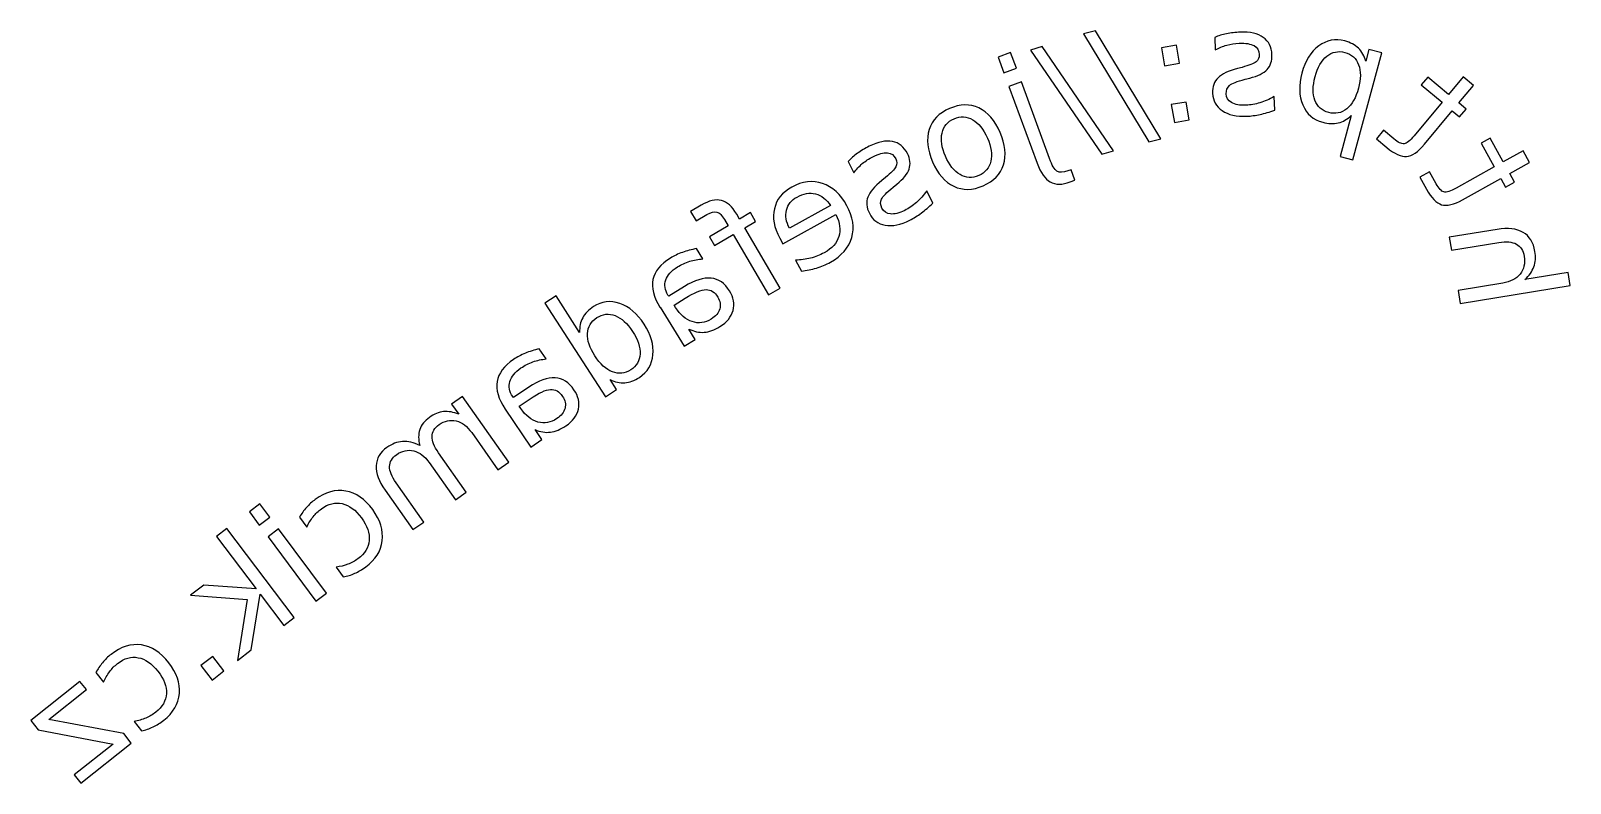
# Model space of a CAD drawing. Extents: x 0 to 22.2, y 0 to 10.8.
import ezdxf

# ---------------------------------------------------------------- set-up
doc = ezdxf.new("R2010")
doc.units = 0
doc.layers.add('Layer_1', color=7, linetype='CONTINUOUS')

msp = doc.modelspace()

# ---------------------------------------------------------------- linework, layer by layer
at = {"layer": 'Layer_1', "color": 7}
for points in [[(15.350507, 10.84837), (15.180017, 10.80597), (16.121697, 9.24787), (16.292197, 9.29027)], [(14.127587, 10.53494), (13.949047, 10.46944), (14.031947, 10.24335), (14.210497, 10.30885)], [(14.581057, 10.62177), (14.413257, 10.56967), (15.442067, 9.06767), (15.609867, 9.11977)], [(16.518197, 10.6407), (16.303317, 10.6036), (16.348017, 10.34492), (16.562907, 10.38202)], [(16.659917, 9.82087), (16.445027, 9.78377), (16.489727, 9.52509), (16.704617, 9.56229)], [(13.311807, 9.58031)], [(10.799277, 7.86031)], [(21.142787, 7.98491)], [(7.913727, 6.49907)], [(8.677257, 6.5122)], [(6.841217, 5.39464)], [(5.609597, 4.87038)], [(3.303997, 4.02804), (3.151467, 3.91446), (3.295287, 3.72132), (3.447817, 3.83489)], [(3.874477, 3.83576)], [(2.828367, 3.67342), (2.675927, 3.55801), (3.249287, 2.80077), (2.495577, 2.85627), (2.301947, 2.70965), (3.118307, 2.64845), (2.980097, 1.77118), (3.177857, 1.92091), (3.305437, 2.72662), (3.646697, 2.2759), (3.799137, 2.39132)], [(3.573127, 3.66662), (3.420597, 3.55304), (4.111937, 2.62461), (4.264457, 2.73819)], [(2.625607, 1.82824), (2.452807, 1.69521), (2.612947, 1.48719), (2.785747, 1.62022)], [(0.939707, 1.59528)], [(0.706697, 1.46822), (-0.000003, 0.90561), (0.108137, 0.76977), (1.185877, 0.56431), (0.626327, 0.11886), (0.720927, 0), (1.447847, 0.5787), (1.339697, 0.71454), (0.261967, 0.92), (0.801297, 1.34936)]]:
    msp.add_lwpolyline(points, close=True, dxfattribs=at)
for points in [[(17.071977, 10.75281), (17.072357, 10.7529)], [(17.072357, 10.7529), (17.079357, 10.5732)], [(19.038287, 9.62876), (18.878307, 9.03605), (19.062907, 8.98625), (19.479287, 10.52888), (19.294687, 10.57868), (19.248887, 10.40905)], [(17.465497, 10.32121), (17.400997, 10.30421)], [(14.282737, 10.11187), (14.104197, 10.04637), (14.509867, 8.94019)], [(14.688347, 9.00604), (14.282737, 10.11187)], [(17.509877, 10.14912), (17.575377, 10.16712)], [(18.518687, 10.18755), (18.518957, 10.18751)], [(20.653144, 10.18381), (20.443027, 9.93108), (20.141827, 10.1815), (20.047327, 10.06786), (20.348527, 9.81744), (19.946797, 9.33424)], [(20.093827, 9.212), (20.495556, 9.6952), (20.602845, 9.606), (20.697335, 9.71964), (20.590046, 9.80884), (20.800163, 10.06156), (20.653144, 10.18381)], [(17.935987, 9.70414), (17.927987, 9.90037)], [(13.247637, 9.72762), (13.247587, 9.72821)], [(19.038277, 9.62895), (19.038287, 9.62876)], [(19.653737, 9.28891), (19.503537, 9.41379), (19.401777, 9.2914), (19.551987, 9.16652)], [(21.51877, 9.11604), (21.231359, 8.95662), (21.041362, 9.29917), (20.912118, 9.22747), (21.102114, 8.88493), (20.552599, 8.58013)], [(20.645431, 8.41294), (21.194947, 8.71774), (21.262627, 8.59573), (21.391871, 8.66743), (21.324191, 8.78945), (21.611602, 8.94887), (21.51877, 9.11604)], [(11.787017, 8.96342), (11.787487, 8.96335)], [(11.787487, 8.96335), (11.867987, 8.80252)], [(12.323327, 8.7324), (12.271527, 8.6903)], [(14.988137, 8.66864), (15.056037, 8.69354), (15.000537, 8.84492), (14.952937, 8.82752)], [(20.263027, 8.64406), (20.168327, 8.81488), (20.029137, 8.73768), (20.123937, 8.56686)], [(12.435197, 8.59428), (12.487397, 8.63778)], [(13.006547, 8.36469), (12.918647, 8.5403)], [(9.667587, 8.33379), (9.512537, 8.24307)], [(9.512537, 8.24307), (9.592437, 8.10664), (9.749377, 8.19854)], [(10.002467, 8.12638), (10.054167, 8.03808), (9.783967, 7.87977), (9.858667, 7.75225), (10.128867, 7.91056), (10.639317, 7.03933), (10.804297, 7.13593), (10.293847, 8.00717), (10.450787, 8.09907), (10.376087, 8.22659), (10.219137, 8.13469), (10.178337, 8.20419)], [(11.533287, 8.32715), (10.938887, 8.00099)], [(10.799227, 7.86037), (10.844127, 7.77887), (11.610047, 8.20063)], [(21.142775, 7.985), (20.453267, 7.87226), (20.483957, 7.68458), (21.167345, 7.79633)], [(9.691997, 7.55872), (9.599897, 7.70836)], [(11.025167, 7.54223), (11.111867, 7.3847)], [(21.224509, 7.20973), (20.57886, 7.10416), (20.60971, 6.91547), (22.196804, 7.17498), (22.165954, 7.36367), (21.543764, 7.26194)], [(9.424757, 7.16119), (9.197657, 7.02145), (9.187657, 7.03735)], [(7.913667, 6.49904), (7.573107, 7.02468), (7.413507, 6.92127), (8.287957, 5.57162), (8.447557, 5.67503), (8.353157, 5.82075)], [(9.297957, 6.8586), (9.275757, 6.8947), (9.436797, 6.99379)], [(9.072247, 6.8619), (9.072577, 6.86192)], [(9.072577, 6.86192), (9.418657, 6.29944), (9.580627, 6.39914), (9.488527, 6.54878)], [(7.430637, 6.11729), (7.332237, 6.26286)], [(6.357667, 5.05446), (6.735037, 4.52004), (6.891227, 4.63033), (6.223517, 5.5759), (6.067337, 5.46561), (6.171067, 5.31871)], [(7.180367, 5.70868), (6.959437, 5.55938), (6.949037, 5.57478)], [(6.841247, 5.39462), (7.211037, 4.84743), (7.368597, 4.95391), (7.270197, 5.09948)], [(7.066547, 5.40094), (7.042847, 5.43604), (7.199497, 5.54192)], [(5.745617, 4.62223), (6.122987, 4.08781), (6.279177, 4.1981), (5.879747, 4.76375)], [(5.107937, 4.22634), (5.510947, 3.65562), (5.667127, 3.76591), (5.267697, 4.33156)], [(3.874457, 3.83575), (3.979447, 3.6923)], [(4.401867, 3.11519), (4.505627, 2.97341)], [(0.939667, 1.59532), (1.049147, 1.45527)], [(1.489597, 0.89173), (1.597807, 0.75331)]]:
    msp.add_lwpolyline(points, dxfattribs=at)
for points in [[(17.241637, 10.80591), (17.180104, 10.793177), (17.12355, 10.775477), (17.071977, 10.75281)], [(17.439337, 10.82901), (17.369104, 10.826343), (17.303204, 10.818643), (17.241637, 10.80591)], [(17.244287, 10.6416), (17.30162, 10.6576), (17.361257, 10.6668), (17.423197, 10.6692)], [(17.423197, 10.6692), (17.517524, 10.672533), (17.588997, 10.6608), (17.637617, 10.634)], [(17.771167, 10.75281), (17.69178, 10.809077), (17.58117, 10.834477), (17.439337, 10.82901)], [(17.896507, 10.50525), (17.892507, 10.614037), (17.850727, 10.696557), (17.771167, 10.75281)], [(18.944717, 10.70204), (18.809017, 10.738707), (18.68438, 10.71454), (18.570807, 10.62954)], [(19.143057, 10.59605), (19.092657, 10.64465), (19.026544, 10.67998), (18.944717, 10.70204)], [(17.079357, 10.5732), (17.132024, 10.6028), (17.187, 10.6256), (17.244287, 10.6416)], [(17.637617, 10.634), (17.68555, 10.606867), (17.710617, 10.56439), (17.712817, 10.50657)], [(17.712817, 10.50657), (17.714817, 10.462503), (17.699284, 10.427083), (17.666217, 10.40031)], [(17.826107, 10.29052), (17.87644, 10.344187), (17.899907, 10.415763), (17.896507, 10.50525)], [(18.570807, 10.62954), (18.456574, 10.544753), (18.375757, 10.414553), (18.328357, 10.23894)], [(18.518957, 10.18751), (18.555424, 10.322543), (18.611914, 10.42077), (18.688427, 10.48219)], [(18.688427, 10.48219), (18.764467, 10.544457), (18.851047, 10.56249), (18.948167, 10.53629)], [(18.948167, 10.53629), (19.045287, 10.51009), (19.111374, 10.45086), (19.146427, 10.3586)], [(19.248887, 10.40905), (19.228287, 10.48599), (19.19301, 10.548323), (19.143057, 10.59605)], [(17.400997, 10.30421), (17.267164, 10.270077), (17.173034, 10.225437), (17.118607, 10.17029)], [(17.666217, 10.40031), (17.633417, 10.374243), (17.56651, 10.347877), (17.465497, 10.32121)], [(17.575377, 10.16712), (17.692164, 10.196453), (17.77574, 10.237587), (17.826107, 10.29052)], [(18.328357, 10.23894), (18.280957, 10.06332), (18.28529, 9.910137), (18.341357, 9.77939)], [(19.146427, 10.3586), (19.18096, 10.267193), (19.17996, 10.153973), (19.143427, 10.01894)], [(17.118607, 10.17029), (17.063474, 10.115757), (17.037707, 10.041333), (17.041307, 9.94702)], [(17.236587, 9.94002), (17.234587, 9.991687), (17.25062, 10.031953), (17.284687, 10.06082)], [(17.284687, 10.06082), (17.31802, 10.089687), (17.393084, 10.11912), (17.509877, 10.14912)], [(18.516687, 9.84662), (18.48162, 9.938867), (18.482287, 10.05251), (18.518687, 10.18755)], [(19.143427, 10.01894), (19.10696, 9.8839), (19.050714, 9.78525), (18.974687, 9.72299)], [(13.670207, 9.73562), (13.540807, 9.79662), (13.39995, 9.793953), (13.247637, 9.72762)], [(17.041307, 9.94702), (17.045307, 9.839613), (17.09126, 9.75622), (17.179167, 9.69684)], [(17.313887, 9.81267), (17.264487, 9.841803), (17.23872, 9.884253), (17.236587, 9.94002)], [(17.522187, 9.77517), (17.43268, 9.771837), (17.363247, 9.784337), (17.313887, 9.81267)], [(17.723577, 9.80977), (17.656104, 9.789237), (17.588974, 9.777703), (17.522187, 9.77517)], [(17.927987, 9.90037), (17.85916, 9.86117), (17.791024, 9.83097), (17.723577, 9.80977)], [(18.341357, 9.77939), (18.396757, 9.648823), (18.492304, 9.565227), (18.627997, 9.5286)], [(18.714217, 9.67019), (18.617097, 9.69639), (18.551254, 9.7552), (18.516687, 9.84662)], [(13.247587, 9.72821), (13.095907, 9.662343), (12.99818, 9.561313), (12.954407, 9.42512)], [(13.139087, 9.37347), (13.161354, 9.471017), (13.218927, 9.539963), (13.311807, 9.58031)], [(13.311787, 9.58032), (13.405327, 9.62092), (13.49519, 9.616387), (13.581377, 9.56672)], [(13.581377, 9.56672), (13.66729, 9.517653), (13.737827, 9.429597), (13.792987, 9.30255)], [(13.976967, 9.38206), (13.90122, 9.556493), (13.798967, 9.674347), (13.670207, 9.73562)], [(17.179167, 9.69684), (17.26626, 9.63744), (17.384167, 9.610607), (17.532887, 9.61634)], [(17.532887, 9.61634), (17.594887, 9.619007), (17.659367, 9.627673), (17.726327, 9.64234)], [(17.726327, 9.64234), (17.79266, 9.656607), (17.862547, 9.677207), (17.935987, 9.70414)], [(18.974687, 9.72299), (18.89816, 9.66159), (18.811337, 9.64399), (18.714217, 9.67019)], [(18.852467, 9.5196), (18.9198, 9.5364), (18.981737, 9.57285), (19.038277, 9.62895)], [(12.954407, 9.42512), (12.910607, 9.288927), (12.926607, 9.133617), (13.002407, 8.95919)], [(13.187187, 9.03945), (13.132587, 9.165217), (13.116554, 9.276557), (13.139087, 9.37347)], [(14.025867, 8.91654), (14.068734, 9.053087), (14.052434, 9.20826), (13.976967, 9.38206)], [(18.627997, 9.5286), (18.709824, 9.506533), (18.784647, 9.503533), (18.852467, 9.5196)], [(19.946797, 9.33424), (19.886464, 9.261653), (19.8379, 9.223177), (19.801107, 9.21881)], [(12.090157, 9.18444), (12.02729, 9.152973), (11.97045, 9.118753), (11.919637, 9.08178)], [(12.423857, 9.25204), (12.328324, 9.270507), (12.21709, 9.247973), (12.090157, 9.18444)], [(12.640217, 9.07831), (12.591484, 9.17567), (12.519364, 9.23358), (12.423857, 9.25204)], [(13.792987, 9.30255), (13.84812, 9.175517), (13.864754, 9.06368), (13.842887, 8.96704)], [(19.551987, 9.16652), (19.66484, 9.0727), (19.760124, 9.028877), (19.837837, 9.03505)], [(19.801107, 9.21881), (19.763774, 9.21481), (19.71465, 9.238177), (19.653737, 9.28891)], [(19.837837, 9.03505), (19.91599, 9.041783), (20.00132, 9.100767), (20.093827, 9.212)], [(11.919637, 9.08178), (11.86877, 9.04478), (11.824564, 9.005327), (11.787017, 8.96342)], [(11.867987, 8.80252), (11.90372, 8.851187), (11.94438, 8.894647), (11.989967, 8.9329)], [(11.989967, 8.9329), (12.035567, 8.9711), (12.086094, 9.0041), (12.141547, 9.0319)], [(12.141547, 9.0319), (12.225967, 9.074167), (12.29591, 9.092967), (12.351377, 9.0883)], [(12.473497, 8.88728), (12.45443, 8.850013), (12.404374, 8.798387), (12.323327, 8.7324)], [(12.351377, 9.0883), (12.406244, 9.083633), (12.446617, 9.0553), (12.472497, 9.0033)], [(12.472497, 9.0033), (12.49223, 8.963833), (12.492564, 8.92516), (12.473497, 8.88728)], [(12.664817, 8.85369), (12.68855, 8.923337), (12.68035, 8.99821), (12.640217, 9.07831)], [(13.002407, 8.95919), (13.07788, 8.785383), (13.180454, 8.667667), (13.310127, 8.60604)], [(13.398807, 8.77528), (13.31262, 8.825013), (13.24208, 8.91307), (13.187187, 9.03945)], [(13.842887, 8.96704), (13.820087, 8.87076), (13.761607, 8.802173), (13.667447, 8.76128)], [(13.731737, 8.61304), (13.88405, 8.679173), (13.982094, 8.78034), (14.025867, 8.91654)], [(14.509867, 8.94019), (14.560667, 8.801757), (14.62396, 8.711217), (14.699747, 8.66857)], [(14.796747, 8.82452), (14.760747, 8.846587), (14.724614, 8.907093), (14.688347, 9.00604)], [(11.416097, 8.64718), (11.272324, 8.695447), (11.12439, 8.67768), (10.972297, 8.59388)], [(12.271527, 8.6903), (12.163707, 8.603993), (12.096404, 8.524473), (12.069617, 8.45174)], [(12.487397, 8.63778), (12.581664, 8.712687), (12.640804, 8.784657), (12.664817, 8.85369)], [(13.667447, 8.76128), (13.57454, 8.720947), (13.484994, 8.725613), (13.398807, 8.77528)], [(14.699747, 8.66857), (14.77492, 8.625703), (14.87105, 8.625727), (14.988137, 8.66864)], [(14.952937, 8.82752), (14.885017, 8.802587), (14.832954, 8.801587), (14.796747, 8.82452)], [(10.972297, 8.59388), (10.83589, 8.518767), (10.752417, 8.41538), (10.721877, 8.28372)], [(10.895687, 8.26155), (10.915287, 8.343123), (10.96612, 8.40651), (11.048187, 8.45171)], [(11.048187, 8.45171), (11.141134, 8.50291), (11.23013, 8.51771), (11.315177, 8.49611)], [(11.315177, 8.49611), (11.399617, 8.474177), (11.47232, 8.417857), (11.533287, 8.32715)], [(11.767447, 8.32623), (11.676054, 8.49221), (11.558937, 8.599193), (11.416097, 8.64718)], [(12.069617, 8.45174), (12.041884, 8.37932), (12.04915, 8.300903), (12.091417, 8.21649)], [(12.266547, 8.4209), (12.285014, 8.460967), (12.34123, 8.51876), (12.435197, 8.59428)], [(12.918647, 8.5403), (12.872114, 8.476167), (12.822517, 8.420533), (12.769857, 8.3734)], [(13.310127, 8.60604), (13.43952, 8.54504), (13.580057, 8.547373), (13.731737, 8.61304)], [(20.123937, 8.56686), (20.195124, 8.43852), (20.26805, 8.363147), (20.342717, 8.34074)], [(20.374977, 8.52533), (20.338777, 8.535197), (20.30146, 8.574773), (20.263027, 8.64406)], [(20.552599, 8.58013), (20.470051, 8.53433), (20.410844, 8.516063), (20.374977, 8.52533)], [(9.958647, 8.40129), (9.876967, 8.42209), (9.779947, 8.39959), (9.667587, 8.33379)], [(9.749377, 8.19854), (9.808244, 8.233007), (9.85623, 8.24514), (9.893337, 8.23494)], [(9.893337, 8.23494), (9.92987, 8.224407), (9.966247, 8.18822), (10.002467, 8.12638)], [(10.178337, 8.20419), (10.113204, 8.315363), (10.039974, 8.381063), (9.958647, 8.40129)], [(10.721877, 8.28372), (10.69041, 8.152333), (10.71621, 8.011197), (10.799277, 7.86031)], [(10.938887, 8.00099), (10.889887, 8.09279), (10.875487, 8.179643), (10.895687, 8.26155)], [(11.836547, 7.86641), (11.87888, 8.01241), (11.855847, 8.165683), (11.767447, 8.32623)], [(12.091417, 8.21649), (12.139484, 8.120363), (12.215764, 8.06338), (12.320257, 8.04554)], [(12.272547, 8.29103), (12.249414, 8.33723), (12.247414, 8.38052), (12.266547, 8.4209)], [(12.395517, 8.20693), (12.338517, 8.21293), (12.297527, 8.240963), (12.272547, 8.29103)], [(12.600727, 8.25873), (12.52062, 8.218663), (12.452217, 8.201397), (12.395517, 8.20693)], [(12.769857, 8.3734), (12.716857, 8.326867), (12.66048, 8.288643), (12.600727, 8.25873)], [(12.675677, 8.11824), (12.731144, 8.145973), (12.78629, 8.1805), (12.841117, 8.22182)], [(12.841117, 8.22182), (12.89565, 8.26222), (12.950794, 8.309843), (13.006547, 8.36469)], [(20.342717, 8.34074), (20.41799, 8.318673), (20.518895, 8.34274), (20.645431, 8.41294)], [(11.610047, 8.20063), (11.66598, 8.081963), (11.67978, 7.9755), (11.651447, 7.88124)], [(12.320257, 8.04554), (12.424104, 8.027407), (12.542577, 8.05164), (12.675677, 8.11824)], [(21.517312, 7.94251), (21.425386, 7.996577), (21.300544, 8.01071), (21.142787, 7.98491)], [(11.651447, 7.88124), (11.62218, 7.78726), (11.55232, 7.709857), (11.441867, 7.64903)], [(11.529547, 7.5133), (11.6913, 7.602367), (11.793634, 7.72007), (11.836547, 7.86641)], [(21.167345, 7.79633), (21.275464, 7.813997), (21.359829, 7.80613), (21.420442, 7.77273)], [(21.420442, 7.77273), (21.481055, 7.73933), (21.518255, 7.680483), (21.532042, 7.59619)], [(21.68841, 7.66469), (21.66695, 7.79593), (21.609917, 7.888537), (21.517312, 7.94251)], [(9.222277, 7.57066), (9.079677, 7.48292), (8.995914, 7.380417), (8.970987, 7.26315)], [(9.395957, 7.65326), (9.332957, 7.630727), (9.275064, 7.603193), (9.222277, 7.57066)], [(9.599897, 7.70836), (9.526544, 7.69476), (9.458564, 7.676393), (9.395957, 7.65326)], [(9.500587, 7.52472), (9.56232, 7.544053), (9.626124, 7.555387), (9.691997, 7.55872)], [(11.243317, 7.57033), (11.174317, 7.552797), (11.1016, 7.54343), (11.025167, 7.54223)], [(11.441867, 7.64903), (11.377867, 7.61383), (11.311684, 7.587597), (11.243317, 7.57033)], [(21.532042, 7.59619), (21.548609, 7.49487), (21.529375, 7.40969), (21.474342, 7.34065)], [(21.67193, 7.44522), (21.695923, 7.51198), (21.701417, 7.585137), (21.68841, 7.66469)], [(9.155457, 7.25537), (9.178924, 7.326417), (9.234944, 7.3892), (9.323517, 7.44372)], [(9.323517, 7.44372), (9.37985, 7.478387), (9.438874, 7.505387), (9.500587, 7.52472)], [(11.111867, 7.3847), (11.185574, 7.392233), (11.25747, 7.406667), (11.327557, 7.428)], [(11.327557, 7.428), (11.397637, 7.449267), (11.464967, 7.4777), (11.529547, 7.5133)], [(21.474342, 7.34065), (21.419302, 7.27161), (21.336024, 7.22797), (21.224509, 7.20973)], [(21.543764, 7.26194), (21.605104, 7.318073), (21.647826, 7.379167), (21.67193, 7.44522)], [(8.970987, 7.26315), (8.946054, 7.145883), (8.979807, 7.012133), (9.072247, 6.8619)], [(9.187657, 7.03735), (9.14179, 7.111877), (9.131057, 7.18455), (9.155457, 7.25537)], [(9.809487, 7.28141), (9.7003, 7.291877), (9.572057, 7.251803), (9.424757, 7.16119)], [(9.436797, 6.99379), (9.567657, 7.07431), (9.66753, 7.11513), (9.736417, 7.11625)], [(9.736417, 7.11625), (9.805297, 7.117583), (9.861944, 7.082053), (9.906357, 7.00966)], [(10.074757, 7.09878), (10.006517, 7.209687), (9.918094, 7.270563), (9.809487, 7.28141)], [(8.492517, 6.9172), (8.357804, 6.962933), (8.231757, 6.947767), (8.114377, 6.8717)], [(8.842077, 6.61906), (8.74317, 6.77172), (8.62665, 6.8711), (8.492517, 6.9172)], [(9.906357, 7.00966), (9.941757, 6.952127), (9.951157, 6.8948), (9.934557, 6.83768)], [(10.126157, 6.81609), (10.150424, 6.909477), (10.13329, 7.003707), (10.074757, 7.09878)], [(7.958027, 6.71006), (7.92456, 6.648993), (7.909794, 6.578663), (7.913727, 6.49907)], [(8.114377, 6.8717), (8.04267, 6.825233), (7.990554, 6.771353), (7.958027, 6.71006)], [(8.027557, 6.48291), (8.03289, 6.581457), (8.07766, 6.65808), (8.161867, 6.71278)], [(8.161867, 6.71278), (8.246294, 6.767447), (8.334524, 6.77698), (8.426557, 6.74138)], [(8.426557, 6.74138), (8.517637, 6.70598), (8.601204, 6.629587), (8.677257, 6.5122)], [(9.536347, 6.65458), (9.442414, 6.68498), (9.36295, 6.752987), (9.297957, 6.8586)], [(9.810507, 6.69218), (9.72072, 6.636913), (9.629334, 6.62438), (9.536347, 6.65458)], [(9.934557, 6.83768), (9.916957, 6.780747), (9.875607, 6.732247), (9.810507, 6.69218)], [(9.936967, 6.58318), (10.0379, 6.645313), (10.100964, 6.72295), (10.126157, 6.81609)], [(8.133407, 6.15987), (8.057354, 6.277257), (8.02207, 6.384937), (8.027557, 6.48291)], [(8.677257, 6.51224), (8.75331, 6.394853), (8.78907, 6.287073), (8.784537, 6.1889)], [(8.971327, 6.17819), (8.98406, 6.319443), (8.940977, 6.4664), (8.842077, 6.61906)], [(9.488527, 6.54878), (9.562327, 6.511647), (9.635654, 6.49568), (9.708507, 6.50088)], [(9.708507, 6.50088), (9.781, 6.50688), (9.857154, 6.534313), (9.936967, 6.58318)], [(7.332237, 6.26286), (7.25953, 6.246193), (7.192397, 6.224927), (7.130837, 6.19906)], [(6.960837, 6.10916), (6.822117, 6.015407), (6.74281, 5.909417), (6.722917, 5.79119)], [(7.130837, 6.19906), (7.068904, 6.17386), (7.012237, 6.143893), (6.960837, 6.10916)], [(7.067407, 5.98659), (7.122207, 6.02359), (7.18002, 6.05309), (7.240847, 6.07509)], [(7.240847, 6.07509), (7.301647, 6.09709), (7.36491, 6.111157), (7.430637, 6.11729)], [(8.385537, 5.93039), (8.293504, 5.96599), (8.20946, 6.042483), (8.133407, 6.15987)], [(8.784537, 6.1889), (8.779204, 6.090927), (8.734247, 6.01459), (8.649667, 5.95989)], [(8.775267, 5.85165), (8.892647, 5.92771), (8.958, 6.036557), (8.971327, 6.17819)], [(6.722917, 5.79119), (6.70305, 5.672963), (6.742484, 5.54078), (6.841217, 5.39464)], [(6.949037, 5.57478), (6.900037, 5.64728), (6.886204, 5.71943), (6.907537, 5.79123)], [(6.907537, 5.79123), (6.927937, 5.86321), (6.981227, 5.92833), (7.067407, 5.98659)], [(7.559617, 5.84522), (7.450077, 5.85122), (7.32366, 5.805707), (7.180367, 5.70868)], [(7.832437, 5.67409), (7.759524, 5.781983), (7.668584, 5.839027), (7.559617, 5.84522)], [(8.353157, 5.82075), (8.424164, 5.784683), (8.494577, 5.76915), (8.564397, 5.77415)], [(8.649667, 5.95989), (8.56524, 5.905223), (8.477197, 5.89539), (8.385537, 5.93039)], [(8.564397, 5.77415), (8.63327, 5.779483), (8.70356, 5.805317), (8.775267, 5.85165)], [(7.199497, 5.54192), (7.326804, 5.627953), (7.424844, 5.673), (7.493617, 5.67706)], [(7.493617, 5.67706), (7.56239, 5.68106), (7.620504, 5.647993), (7.667957, 5.57786)], [(7.667957, 5.57786), (7.705757, 5.521927), (7.71759, 5.465053), (7.703457, 5.40724)], [(7.895837, 5.39385), (7.916037, 5.48819), (7.894904, 5.581603), (7.832437, 5.67409)], [(5.952967, 5.35701), (5.88396, 5.34961), (5.815407, 5.321877), (5.747307, 5.27381)], [(6.171067, 5.31871), (6.094667, 5.351643), (6.021967, 5.36441), (5.952967, 5.35701)], [(7.313427, 5.20728), (7.218287, 5.233613), (7.135994, 5.298167), (7.066547, 5.40094)], [(7.703457, 5.40724), (7.688324, 5.34964), (7.64908, 5.29942), (7.585727, 5.25658)], [(7.716757, 5.15308), (7.81495, 5.219413), (7.874644, 5.29967), (7.895837, 5.39385)], [(5.747307, 5.27381), (5.67864, 5.225343), (5.632707, 5.16676), (5.609507, 5.09806)], [(5.785347, 4.99951), (5.78668, 5.066043), (5.82071, 5.12297), (5.887437, 5.17029)], [(5.887437, 5.17029), (5.966797, 5.226357), (6.04891, 5.243857), (6.133777, 5.22279)], [(6.133777, 5.22279), (6.21825, 5.202323), (6.29288, 5.146213), (6.357667, 5.05446)], [(7.585727, 5.25658), (7.498387, 5.19758), (7.40762, 5.181147), (7.313427, 5.20728)], [(7.492027, 5.06108), (7.564207, 5.069947), (7.639117, 5.100613), (7.716757, 5.15308)], [(5.361277, 4.92648), (5.28379, 4.921813), (5.208464, 4.893513), (5.135297, 4.84158)], [(5.609677, 4.87038), (5.521557, 4.91278), (5.438757, 4.93148), (5.361277, 4.92648)], [(5.609507, 5.09806), (5.585707, 5.028987), (5.585737, 4.953093), (5.609597, 4.87038)], [(5.879747, 4.76375), (5.815347, 4.85493), (5.78388, 4.933517), (5.785347, 4.99951)], [(7.270197, 5.09948), (7.345517, 5.065547), (7.41946, 5.052747), (7.492027, 5.06108)], [(5.135297, 4.84158), (5.036804, 4.772033), (4.985264, 4.683767), (4.980677, 4.57678)], [(5.173297, 4.56732), (5.17463, 4.633853), (5.208097, 4.690383), (5.273697, 4.73691)], [(5.273697, 4.73691), (5.354184, 4.793777), (5.436664, 4.811943), (5.521137, 4.79141)], [(5.521137, 4.79141), (5.60561, 4.770943), (5.680437, 4.71455), (5.745617, 4.62223)], [(4.980677, 4.57678), (4.97601, 4.470353), (5.01843, 4.35354), (5.107937, 4.22634)], [(5.267697, 4.33156), (5.203697, 4.42218), (5.17223, 4.500767), (5.173297, 4.56732)], [(4.541427, 4.21245), (4.39358, 4.238317), (4.246817, 4.197933), (4.101137, 4.0913)], [(4.101137, 4.0913), (4.05387, 4.0567), (4.011384, 4.01792), (3.973677, 3.97496)], [(4.189687, 3.9563), (4.289214, 4.02914), (4.389697, 4.054007), (4.491137, 4.0309)], [(4.491137, 4.0309), (4.592164, 4.008367), (4.684387, 3.940103), (4.767807, 3.82611)], [(4.929607, 3.94455), (4.818107, 4.096897), (4.688714, 4.186197), (4.541427, 4.21245)], [(3.973677, 3.97496), (3.935544, 3.93256), (3.902477, 3.88616), (3.874477, 3.83576)], [(3.979447, 3.6923), (4.005314, 3.747967), (4.035947, 3.797703), (4.071347, 3.84151)], [(4.071347, 3.84151), (4.105747, 3.88551), (4.145194, 3.923773), (4.189687, 3.9563)], [(4.767807, 3.82611), (4.851227, 3.71213), (4.88861, 3.603303), (4.879957, 3.49963)], [(5.067197, 3.4958), (5.08533, 3.64484), (5.039467, 3.794423), (4.929607, 3.94455)], [(4.879957, 3.49963), (4.87089, 3.39651), (4.816597, 3.30853), (4.717077, 3.23569)], [(4.828977, 3.11781), (4.96965, 3.220763), (5.049057, 3.34676), (5.067197, 3.4958)], [(4.572477, 3.15679), (4.51961, 3.136857), (4.46274, 3.12299), (4.401867, 3.11519)], [(4.717077, 3.23569), (4.67261, 3.203157), (4.62441, 3.176857), (4.572477, 3.15679)], [(4.672037, 3.02601), (4.72497, 3.049343), (4.777284, 3.079943), (4.828977, 3.11781)], [(4.505627, 2.97341), (4.563094, 2.984743), (4.618564, 3.002277), (4.672037, 3.02601)], [(1.594357, 1.9929), (1.445764, 2.014033), (1.300354, 1.969023), (1.158127, 1.85787)], [(1.158127, 1.85787), (1.111994, 1.821803), (1.070754, 1.781697), (1.034407, 1.73755)], [(1.250907, 1.72579), (1.348074, 1.801743), (1.447717, 1.829777), (1.549837, 1.80989)], [(1.549837, 1.80989), (1.65153, 1.790557), (1.74587, 1.725247), (1.832857, 1.61396)], [(1.990827, 1.73742), (1.87456, 1.88616), (1.742404, 1.97132), (1.594357, 1.9929)], [(1.034407, 1.73755), (0.997674, 1.69395), (0.966107, 1.646527), (0.939707, 1.59528)], [(1.049147, 1.45527), (1.073214, 1.511737), (1.102247, 1.562417), (1.136247, 1.60731)], [(1.136247, 1.60731), (1.169247, 1.652377), (1.207467, 1.69187), (1.250907, 1.72579)], [(1.832857, 1.61396), (1.919844, 1.502673), (1.960654, 1.395083), (1.955287, 1.29119)], [(2.142557, 1.29326), (2.155957, 1.442793), (2.10538, 1.590847), (1.990827, 1.73742)], [(1.955287, 1.29119), (1.949287, 1.187837), (1.897804, 1.098183), (1.800837, 1.02223)], [(1.916417, 0.90791), (2.053757, 1.01527), (2.129137, 1.14372), (2.142557, 1.29326)], [(1.658817, 0.93873), (1.606617, 0.91713), (1.55021, 0.901463), (1.489597, 0.89173)], [(1.800837, 1.02223), (1.757437, 0.988297), (1.710097, 0.960463), (1.658817, 0.93873)], [(1.762457, 0.81121), (1.81459, 0.83621), (1.86591, 0.868443), (1.916417, 0.90791)], [(1.597807, 0.75331), (1.654874, 0.766443), (1.709757, 0.785743), (1.762457, 0.81121)]]:
    msp.add_open_spline(points, degree=3, dxfattribs=at)

doc.saveas('drawing.dxf')
